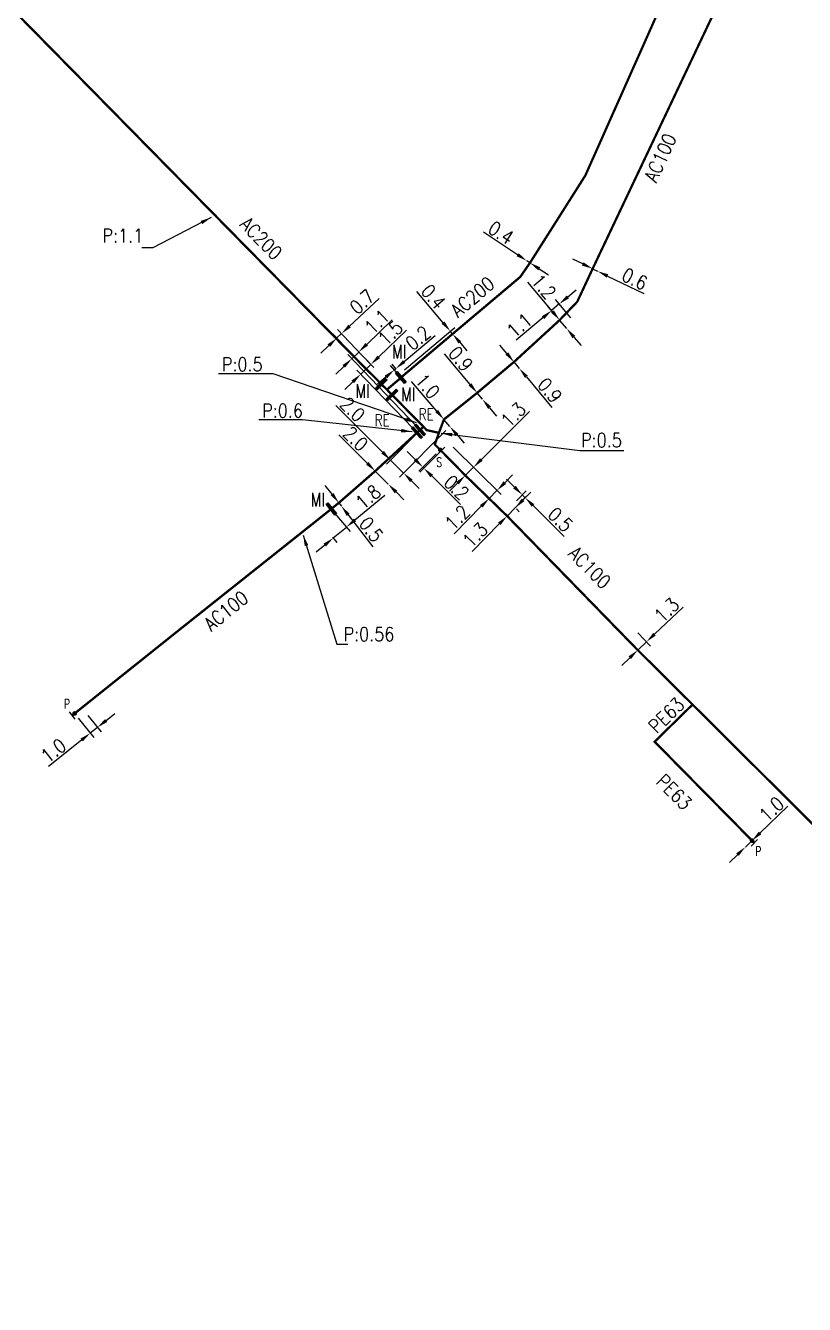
# Model space of a CAD drawing. Header units: millimetres. Extents: x 107999 to 109004, y 120010 to 121005.
# Drawn here: x 108574.5 to 108659, y 120252.6 to 120391.3 of the extents above; entities that cross this region are included whole.
import ezdxf
from ezdxf.enums import TextEntityAlignment as Align

# ---------------------------------------------------------------- set-up
doc = ezdxf.new("R2010")
doc.units = ezdxf.units.MM
doc.header["$PDMODE"] = 34
for name, pattern in [('L_25_AP', [2000, 1000, 1000]), ('L_25_FN', [2000, 1000, 1000]), ('L_25_PE', [2000, 1000, 1000])]:
    doc.linetypes.add(name, pattern=pattern)
doc.layers.get('0').update_dxf_attribs({"linetype": 'CONTINUOUS'})
doc.layers.get('Defpoints').update_dxf_attribs({"linetype": 'CONTINUOUS'})
for name, color, linetype in [('L_150', 1, 'CONTINUOUS'), ('L_300', 7, 'CONTINUOUS'), ('L_340', 7, 'CONTINUOUS')]:
    doc.layers.add(name, color=color, linetype=linetype)
doc.styles.add('G_ROMANS', font='ROMANS.SHX', dxfattribs={"width": 0.75})
doc.styles.get("Standard").update_dxf_attribs({"font": 'romans.shx', "width": 0.85})
doc.dimstyles.get("Standard").update_dxf_attribs({"dimtxt": 1.5, "dimasz": 1.2, "dimexe": 0.625, "dimexo": 0.625, "dimgap": 0.25, "dimtad": 1, "dimdec": 1, "dimzin": 0, "dimdsep": 46, "dimtxsty": 'Standard', "dimcen": -0.5, "dimadec": 0, "dimazin": 0, "dimtfac": 1, "dimtdec": 1, "dimtmove": 0, "dimatfit": 3, "dimfxl": 0, "dimtolj": 1, "dimtzin": 0, "dimarcsym": 0})

# ---------------------------------------------------------------- blocks, each defined once
blk = doc.blocks.new('L_340_07')
at = {"color": 0, "linetype": 'Continuous', "const_width": 0.25, "flags": 128}
blk.add_lwpolyline([(0, 0), (0.35, 0)], dxfattribs=at)
at = {"color": 0, "linetype": 'Continuous', "flags": 128}
blk.add_lwpolyline([(0.35, -0.5), (0.35, 0.5)], dxfattribs=at)
at = {"color": 0, "linetype": 'Continuous', "width": 0.75, "flags": 3}
for tag, p in [('DEF_LEG', (0.72, -3.47)), ('DEF_COUP', (0.72, -5.97)), ('DEF_TYPE', (0.72, -8.47))]:
    blk.add_attdef(tag, text='', height=1.2, dxfattribs=at).set_placement(p, align=Align.MIDDLE)
blk = doc.blocks.new('L_340_16')
at = {"linetype": 'Continuous'}
blk.add_hatch(color=0, dxfattribs=at).paths.add_polyline_path([(0.125, 0.75), (-0.125, 0.75), (-0.125, -0.75), (0.125, -0.75)])
at = {"color": 0, "linetype": 'Continuous'}
blk.add_lwpolyline([(-0.125, 0.75), (0.125, 0.75), (0.125, -0.75), (-0.125, -0.75)], close=True, dxfattribs=at)
at = {"color": 0, "linetype": 'Continuous', "width": 0.75}
for tag, height, flags, p in [('MI', 1.5, 8, (0, 3)), ('DEF_LEG', 1.2, 3, (0, -5)), ('DEF_COUP', 1.2, 3, (0, -7.5)), ('DEF_TYPE', 1.2, 3, (0, -10))]:
    blk.add_attdef(tag, text='', height=height, dxfattribs=dict(at, flags=flags)).set_placement(p, align=Align.MIDDLE)
blk = doc.blocks.new('L_340_20')
at = {"linetype": 'Continuous'}
blk.add_hatch(color=0, dxfattribs=at).paths.add_polyline_path([(0.125, 0.75), (-0.125, 0.75), (-0.125, -0.75), (0.125, -0.75)])
at = {"color": 0, "linetype": 'Continuous'}
blk.add_lwpolyline([(-0.125, 0.75), (0.125, 0.75), (0.125, -0.75), (-0.125, -0.75)], close=True, dxfattribs=at)
at = {"color": 0, "linetype": 'Continuous', "width": 0.75}
for tag, height, flags, p in [('RE', 1.5, 8, (0, 3)), ('DEF_LEG', 1.2, 3, (0, -5)), ('DEF_COUP', 1.2, 3, (0, -7.5)), ('DEF_TYPE', 1.2, 3, (0, -10))]:
    blk.add_attdef(tag, text='', height=height, dxfattribs=dict(at, flags=flags)).set_placement(p, align=Align.MIDDLE)
blk = doc.blocks.new('*D788')
at = {"layer": 'Defpoints', "color": 0, "linetype": 'Continuous', "transparency": 16777216}
for p in [(108628.88, 120365.77), (108628.88, 120365.77), (108629.22, 120365.55)]:
    blk.add_point(p, dxfattribs=at)
at = {"layer": 'L_150', "color": 0, "linetype": 'Continuous', "lineweight": -2, "transparency": 16777216}
for p, q in [((108627.88, 120366.43), (108624.17, 120368.86)), ((108629.22, 120365.55), (108628.88, 120365.77)), ((108630.22, 120364.9), (108631.22, 120364.24))]:
    blk.add_line(p, q, dxfattribs=at)
at = {"layer": 'L_150', "color": 0, "linetype": 'Continuous', "transparency": 16777216}
for points in [[(108627.99, 120366.6), (108627.77, 120366.26), (108628.88, 120365.77)], [(108630.33, 120365.07), (108630.11, 120364.73), (108629.22, 120365.55)]]:
    blk.add_solid(points, dxfattribs=at)
at = {"layer": 'L_150', "color": 0, "linetype": 'Continuous', "transparency": 16777216, "insert": (108626.07, 120368.81), "char_height": 1.5, "attachment_point": 5, "rotation": 326.7984}
blk.add_mtext('\\A1;0.4', dxfattribs=at)
blk = doc.blocks.new('*D789')
at = {"layer": 'Defpoints', "color": 0, "linetype": 'Continuous', "transparency": 16777216}
for p in [(108608.8, 120357.88), (108611.41, 120355.09), (108610.9, 120354.61)]:
    blk.add_point(p, dxfattribs=at)
at = {"layer": 'L_150', "color": 0, "linetype": 'Continuous', "lineweight": -2, "transparency": 16777216}
for p, q in [((108609.67, 120358.7), (108612.86, 120361.69)), ((108610.48, 120355.07), (108607.86, 120357.85)), ((108608.29, 120357.4), (108608.8, 120357.88)), ((108610.99, 120355.55), (108608.37, 120358.33)), ((108607.41, 120356.58), (108606.54, 120355.76))]:
    blk.add_line(p, q, dxfattribs=at)
at = {"layer": 'L_150', "color": 0, "linetype": 'Continuous', "transparency": 16777216}
for points in [[(108609.54, 120358.84), (108609.81, 120358.55), (108608.8, 120357.88)], [(108607.28, 120356.72), (108607.55, 120356.43), (108608.29, 120357.4)]]:
    blk.add_solid(points, dxfattribs=at)
at = {"layer": 'L_150', "color": 0, "linetype": 'Continuous', "transparency": 16777216, "insert": (108611.02, 120361.33), "char_height": 1.5, "attachment_point": 5, "rotation": 43.16}
blk.add_mtext('\\A1;0.7', dxfattribs=at)
blk = doc.blocks.new('*D790')
at = {"layer": 'Defpoints', "color": 0, "linetype": 'Continuous', "transparency": 16777216}
for p in [(108622.21, 120342.5), (108623.1, 120343.38), (108623.1, 120343.38)]:
    blk.add_point(p, dxfattribs=at)
at = {"layer": 'L_150', "color": 0, "linetype": 'Continuous', "lineweight": -2, "transparency": 16777216}
for p, q in [((108623.95, 120344.23), (108629.18, 120349.43)), ((108622.21, 120342.5), (108623.1, 120343.38)), ((108621.36, 120341.66), (108620.51, 120340.81))]:
    blk.add_line(p, q, dxfattribs=at)
at = {"layer": 'L_150', "color": 0, "linetype": 'Continuous', "transparency": 16777216}
for points in [[(108623.81, 120344.37), (108624.09, 120344.09), (108623.1, 120343.38)], [(108621.22, 120341.8), (108621.5, 120341.52), (108622.21, 120342.5)]]:
    blk.add_solid(points, dxfattribs=at)
at = {"layer": 'L_150', "color": 0, "linetype": 'Continuous', "transparency": 16777216, "insert": (108627.42, 120349.08), "char_height": 1.5, "attachment_point": 5, "rotation": 44.8057}
blk.add_mtext('\\A1;1.3', dxfattribs=at)
blk = doc.blocks.new('*D791')
at = {"layer": 'Defpoints', "color": 0, "linetype": 'Continuous', "transparency": 16777216}
for p in [(108619.89, 120348.57), (108620.53, 120347.81), (108620.53, 120347.81)]:
    blk.add_point(p, dxfattribs=at)
at = {"layer": 'L_150', "color": 0, "linetype": 'Continuous', "lineweight": -2, "transparency": 16777216}
for p, q in [((108619.11, 120349.48), (108616.39, 120352.67)), ((108620.53, 120347.81), (108619.89, 120348.57)), ((108621.31, 120346.89), (108622.09, 120345.98))]:
    blk.add_line(p, q, dxfattribs=at)
at = {"layer": 'L_150', "color": 0, "linetype": 'Continuous', "transparency": 16777216}
for points in [[(108619.26, 120349.61), (108618.96, 120349.35), (108619.89, 120348.57)], [(108621.46, 120347.02), (108621.16, 120346.76), (108620.53, 120347.81)]]:
    blk.add_solid(points, dxfattribs=at)
at = {"layer": 'L_150', "color": 0, "linetype": 'Continuous', "transparency": 16777216, "insert": (108618.13, 120352.18), "char_height": 1.5, "attachment_point": 5, "rotation": 310.3868}
blk.add_mtext('\\A1;1.0', dxfattribs=at)
blk = doc.blocks.new('*D792')
at = {"layer": 'Defpoints', "color": 0, "linetype": 'Continuous', "transparency": 16777216}
for p in [(108614.67, 120354.07), (108615.12, 120353.54), (108615.22, 120353.11)]:
    blk.add_point(p, dxfattribs=at)
at = {"layer": 'L_340', "color": 0, "linetype": 'Continuous', "lineweight": -2, "transparency": 16777216}
for p, q in [((108615.59, 120354.85), (108618.93, 120357.67)), ((108614.82, 120353.58), (108614.11, 120354.42)), ((108614.72, 120354.02), (108614.27, 120354.55)), ((108614.51, 120353.94), (108614.67, 120354.07)), ((108613.6, 120353.17), (108612.68, 120352.39))]:
    blk.add_line(p, q, dxfattribs=at)
at = {"layer": 'L_340', "color": 0, "linetype": 'Continuous', "transparency": 16777216}
for points in [[(108615.46, 120355), (108615.72, 120354.7), (108614.67, 120354.07)], [(108613.47, 120353.32), (108613.73, 120353.02), (108614.51, 120353.94)]]:
    blk.add_solid(points, dxfattribs=at)
at = {"layer": 'L_340', "color": 0, "linetype": 'Continuous', "transparency": 16777216, "insert": (108617.07, 120357.41), "char_height": 1.5, "attachment_point": 5, "rotation": 40.1648}
blk.add_mtext('\\A1;0.2', dxfattribs=at)
blk = doc.blocks.new('*D793')
at = {"layer": 'Defpoints', "color": 0, "linetype": 'Continuous', "transparency": 16777216}
for p in [(108632.4, 120361.09), (108632.43, 120359.34), (108634.05, 120359.12)]:
    blk.add_point(p, dxfattribs=at)
at = {"layer": 'L_150', "color": 0, "linetype": 'Continuous', "lineweight": -2, "transparency": 16777216}
for p, q in [((108633.32, 120361.86), (108634.24, 120362.63)), ((108632.03, 120359.82), (108631.16, 120360.86)), ((108632.4, 120361.09), (108631.56, 120360.38)), ((108633.65, 120359.6), (108632, 120361.56)), ((108630.64, 120359.61), (108627.71, 120357.15))]:
    blk.add_line(p, q, dxfattribs=at)
at = {"layer": 'L_150', "color": 0, "linetype": 'Continuous', "transparency": 16777216}
for points in [[(108633.19, 120362.01), (108633.45, 120361.7), (108632.4, 120361.09)], [(108630.51, 120359.76), (108630.77, 120359.45), (108631.56, 120360.38)]]:
    blk.add_solid(points, dxfattribs=at)
at = {"layer": 'L_150', "color": 0, "linetype": 'Continuous', "transparency": 16777216, "insert": (108628.07, 120358.76), "char_height": 1.5, "attachment_point": 5, "rotation": 39.9626}
blk.add_mtext('\\A1;1.1', dxfattribs=at)
blk = doc.blocks.new('*D794')
at = {"layer": 'Defpoints', "color": 0, "linetype": 'Continuous', "transparency": 16777216}
for p in [(108632.43, 120359.34), (108633.2, 120358.42), (108633.2, 120358.42)]:
    blk.add_point(p, dxfattribs=at)
at = {"layer": 'L_150', "color": 0, "linetype": 'Continuous', "lineweight": -2, "transparency": 16777216}
for p, q in [((108631.66, 120360.26), (108628.97, 120363.47)), ((108633.2, 120358.42), (108632.43, 120359.34)), ((108633.97, 120357.5), (108634.75, 120356.58))]:
    blk.add_line(p, q, dxfattribs=at)
at = {"layer": 'L_150', "color": 0, "linetype": 'Continuous', "transparency": 16777216}
for points in [[(108631.82, 120360.39), (108631.51, 120360.13), (108632.43, 120359.34)], [(108634.13, 120357.63), (108633.82, 120357.37), (108633.2, 120358.42)]]:
    blk.add_solid(points, dxfattribs=at)
at = {"layer": 'L_150', "color": 0, "linetype": 'Continuous', "transparency": 16777216, "insert": (108630.7, 120362.96), "char_height": 1.5, "attachment_point": 5, "rotation": 309.9626}
blk.add_mtext('\\A1;1.2', dxfattribs=at)
blk = doc.blocks.new('*D795')
at = {"layer": 'Defpoints', "color": 0, "linetype": 'Continuous', "transparency": 16777216}
for p in [(108636.01, 120364.91), (108636.55, 120364.64), (108636.55, 120364.64)]:
    blk.add_point(p, dxfattribs=at)
at = {"layer": 'L_150', "color": 0, "linetype": 'Continuous', "lineweight": -2, "transparency": 16777216}
for p, q in [((108634.93, 120365.43), (108633.85, 120365.96)), ((108636.01, 120364.91), (108636.55, 120364.64)), ((108637.63, 120364.12), (108641.56, 120362.21))]:
    blk.add_line(p, q, dxfattribs=at)
at = {"layer": 'L_150', "color": 0, "linetype": 'Continuous', "transparency": 16777216}
for points in [[(108635.02, 120365.61), (108634.84, 120365.25), (108636.01, 120364.91)], [(108637.71, 120364.3), (108637.54, 120363.94), (108636.55, 120364.64)]]:
    blk.add_solid(points, dxfattribs=at)
at = {"layer": 'L_150', "color": 0, "linetype": 'Continuous', "transparency": 16777216, "insert": (108640.57, 120363.8), "char_height": 1.5, "attachment_point": 5, "rotation": 334.0403}
blk.add_mtext('\\A1;0.6', dxfattribs=at)
blk = doc.blocks.new('*D822')
at = {"layer": 'Defpoints', "color": 0, "linetype": 'Continuous', "transparency": 16777216}
for p in [(108640.48, 120325.9), (108640.9, 120323.56), (108640.9, 120323.56)]:
    blk.add_point(p, dxfattribs=at)
at = {"layer": 'L_150', "color": 0, "linetype": 'Continuous', "lineweight": -2, "transparency": 16777216}
for p, q in [((108642.72, 120325.28), (108645.82, 120328.22)), ((108640.9, 120323.56), (108641.85, 120324.46)), ((108640.91, 120325.44), (108642.28, 120324)), ((108640.03, 120322.74), (108639.16, 120321.91))]:
    blk.add_line(p, q, dxfattribs=at)
at = {"layer": 'L_150', "color": 0, "linetype": 'Continuous', "transparency": 16777216}
for points in [[(108642.58, 120325.43), (108642.86, 120325.14), (108641.85, 120324.46)], [(108639.89, 120322.88), (108640.17, 120322.59), (108640.9, 120323.56)]]:
    blk.add_solid(points, dxfattribs=at)
at = {"layer": 'L_150', "color": 0, "linetype": 'Continuous', "transparency": 16777216, "insert": (108644.04, 120327.91), "char_height": 1.5, "attachment_point": 5, "rotation": 43.4353}
blk.add_mtext('\\A1;1.3', dxfattribs=at)
blk = doc.blocks.new('*D824')
at = {"layer": 'Defpoints', "color": 0, "linetype": 'Continuous', "transparency": 16777216}
for p in [(108579.86, 120316.69), (108580.92, 120316.96), (108581.56, 120314.56)]:
    blk.add_point(p, dxfattribs=at)
at = {"layer": 'L_300', "color": 0, "linetype": 'Continuous', "lineweight": -2, "transparency": 16777216}
for p, q in [((108580.25, 120316.2), (108581.94, 120314.07)), ((108581.31, 120316.48), (108582.73, 120314.69)), ((108583.28, 120315.93), (108584.21, 120316.68)), ((108582.34, 120315.18), (108581.56, 120314.56)), ((108580.62, 120313.81), (108577.02, 120310.95))]:
    blk.add_line(p, q, dxfattribs=at)
at = {"layer": 'L_300', "color": 0, "linetype": 'Continuous', "transparency": 16777216}
for points in [[(108583.15, 120316.09), (108583.4, 120315.77), (108582.34, 120315.18)], [(108580.49, 120313.97), (108580.74, 120313.66), (108581.56, 120314.56)]]:
    blk.add_solid(points, dxfattribs=at)
at = {"layer": 'L_300', "color": 0, "linetype": 'Continuous', "transparency": 16777216, "insert": (108577.57, 120312.66), "char_height": 1.5, "attachment_point": 5, "rotation": 38.549}
blk.add_mtext('\\A1;1.0', dxfattribs=at)
blk = doc.blocks.new('*D825')
at = {"layer": 'Defpoints', "color": 0, "linetype": 'Continuous', "transparency": 16777216}
for p in [(108607.68, 120338.87), (108607.43, 120336.29), (108607.9, 120335.72)]:
    blk.add_point(p, dxfattribs=at)
at = {"layer": 'L_340', "color": 0, "linetype": 'Continuous', "lineweight": -2, "transparency": 16777216}
for p, q in [((108610.24, 120337.67), (108613.47, 120340.35)), ((108608.08, 120338.39), (108609.72, 120336.42)), ((108607.9, 120335.72), (108609.32, 120336.9)), ((108607.83, 120335.81), (108608.3, 120335.24)), ((108606.98, 120334.95), (108606.05, 120334.18))]:
    blk.add_line(p, q, dxfattribs=at)
at = {"layer": 'L_340', "color": 0, "linetype": 'Continuous', "transparency": 16777216}
for points in [[(108610.12, 120337.82), (108610.37, 120337.51), (108609.32, 120336.9)], [(108606.85, 120335.11), (108607.11, 120334.8), (108607.9, 120335.72)]]:
    blk.add_solid(points, dxfattribs=at)
at = {"layer": 'L_340', "color": 0, "linetype": 'Continuous', "transparency": 16777216, "insert": (108611.68, 120340.16), "char_height": 1.5, "attachment_point": 5, "rotation": 39.7377}
blk.add_mtext('\\A1;1.8', dxfattribs=at)
blk = doc.blocks.new('*D826')
at = {"layer": 'Defpoints', "color": 0, "linetype": 'Continuous', "transparency": 16777216}
for p in [(108612.44, 120342.97), (108612.44, 120342.97), (108613.85, 120341.55)]:
    blk.add_point(p, dxfattribs=at)
at = {"layer": 'L_150', "color": 0, "linetype": 'Continuous', "lineweight": -2, "transparency": 16777216}
for p, q in [((108611.59, 120343.81), (108608.5, 120346.9)), ((108613.85, 120341.55), (108612.44, 120342.97)), ((108614.7, 120340.71), (108615.55, 120339.86))]:
    blk.add_line(p, q, dxfattribs=at)
at = {"layer": 'L_150', "color": 0, "linetype": 'Continuous', "transparency": 16777216}
for points in [[(108611.73, 120343.96), (108611.45, 120343.67), (108612.44, 120342.97)], [(108614.84, 120340.85), (108614.56, 120340.56), (108613.85, 120341.55)]]:
    blk.add_solid(points, dxfattribs=at)
at = {"layer": 'L_150', "color": 0, "linetype": 'Continuous', "transparency": 16777216, "insert": (108610.33, 120346.49), "char_height": 1.5, "attachment_point": 5, "rotation": 315.0225}
blk.add_mtext('\\A1;2.0', dxfattribs=at)
blk = doc.blocks.new('*D827')
at = {"layer": 'Defpoints', "color": 0, "linetype": 'Continuous', "transparency": 16777216}
for p in [(108619.49, 120345.27), (108620.44, 120346.02), (108617.72, 120343.28)]:
    blk.add_point(p, dxfattribs=at)
at = {"layer": 'L_300', "color": 0, "linetype": 'Continuous', "lineweight": -2, "transparency": 16777216}
for p, q in [((108616.76, 120344.23), (108615.91, 120345.08)), ((108620, 120345.58), (108617.28, 120342.84)), ((108619.05, 120344.83), (108617.17, 120342.95)), ((108617.61, 120343.39), (108617.72, 120343.28)), ((108618.57, 120342.44), (108621.67, 120339.36))]:
    blk.add_line(p, q, dxfattribs=at)
at = {"layer": 'L_300', "color": 0, "linetype": 'Continuous', "transparency": 16777216}
for points in [[(108616.9, 120344.38), (108616.62, 120344.09), (108617.61, 120343.39)], [(108618.71, 120342.58), (108618.43, 120342.29), (108617.72, 120343.28)]]:
    blk.add_solid(points, dxfattribs=at)
at = {"layer": 'L_300', "color": 0, "linetype": 'Continuous', "transparency": 16777216, "insert": (108621.25, 120341.18), "char_height": 1.5, "attachment_point": 5, "rotation": 315.1818}
blk.add_mtext('\\A1;0.2', dxfattribs=at)
blk = doc.blocks.new('*D828')
at = {"layer": 'Defpoints', "color": 0, "linetype": 'Continuous', "transparency": 16777216}
for p in [(108619.49, 120345.27), (108620.44, 120346.02), (108625.64, 120340.86)]:
    blk.add_point(p, dxfattribs=at)
at = {"layer": 'L_300', "color": 0, "linetype": 'Continuous', "lineweight": -2, "transparency": 16777216}
for p, q in [((108620.89, 120345.58), (108626.08, 120340.42)), ((108619.93, 120344.83), (108625.23, 120339.56)), ((108626.49, 120341.71), (108627.33, 120342.56)), ((108625.64, 120340.86), (108624.79, 120340)), ((108623.94, 120339.15), (108620.99, 120336.18))]:
    blk.add_line(p, q, dxfattribs=at)
at = {"layer": 'L_300', "color": 0, "linetype": 'Continuous', "transparency": 16777216}
for points in [[(108626.34, 120341.85), (108626.63, 120341.57), (108625.64, 120340.86)], [(108623.8, 120339.29), (108624.09, 120339.01), (108624.79, 120340)]]:
    blk.add_solid(points, dxfattribs=at)
at = {"layer": 'L_300', "color": 0, "linetype": 'Continuous', "transparency": 16777216, "insert": (108621.34, 120337.94), "char_height": 1.5, "attachment_point": 5, "rotation": 45.1818}
blk.add_mtext('\\A1;1.2', dxfattribs=at)
blk = doc.blocks.new('*D829')
at = {"layer": 'Defpoints', "color": 0, "linetype": 'Continuous', "transparency": 16777216}
for p in [(108627.3, 120339.31), (108626.74, 120338.1), (108626.74, 120338.1)]:
    blk.add_point(p, dxfattribs=at)
at = {"layer": 'L_150', "color": 0, "linetype": 'Continuous', "lineweight": -2, "transparency": 16777216}
for p, q in [((108628.46, 120339.84), (108629.31, 120340.69)), ((108627.62, 120338.99), (108626.74, 120338.1)), ((108627.74, 120338.87), (108628.06, 120338.55)), ((108625.89, 120337.25), (108622.94, 120334.27))]:
    blk.add_line(p, q, dxfattribs=at)
at = {"layer": 'L_150', "color": 0, "linetype": 'Continuous', "transparency": 16777216}
for points in [[(108628.32, 120339.98), (108628.61, 120339.7), (108627.62, 120338.99)], [(108625.75, 120337.39), (108626.03, 120337.11), (108626.74, 120338.1)]]:
    blk.add_solid(points, dxfattribs=at)
at = {"layer": 'L_150', "color": 0, "linetype": 'Continuous', "transparency": 16777216, "insert": (108623.28, 120336.04), "char_height": 1.5, "attachment_point": 5, "rotation": 45.2248}
blk.add_mtext('\\A1;1.3', dxfattribs=at)
blk = doc.blocks.new('*D830')
at = {"layer": 'Defpoints', "color": 0, "linetype": 'Continuous', "transparency": 16777216}
for p in [(108628.7, 120340.08), (108627.3, 120339.31), (108626.74, 120338.1)]:
    blk.add_point(p, dxfattribs=at)
at = {"layer": 'L_150', "color": 0, "linetype": 'Continuous', "lineweight": -2, "transparency": 16777216}
for p, q in [((108627.53, 120341.24), (108626.67, 120342.09)), ((108627.18, 120338.54), (108629.14, 120340.52)), ((108627.74, 120339.75), (108628.82, 120340.84)), ((108628.38, 120340.4), (108628.7, 120340.08)), ((108629.55, 120339.23), (108632.93, 120335.89))]:
    blk.add_line(p, q, dxfattribs=at)
at = {"layer": 'L_150', "color": 0, "linetype": 'Continuous', "transparency": 16777216}
for points in [[(108627.67, 120341.39), (108627.39, 120341.1), (108628.38, 120340.4)], [(108629.69, 120339.38), (108629.41, 120339.09), (108628.7, 120340.08)]]:
    blk.add_solid(points, dxfattribs=at)
at = {"layer": 'L_150', "color": 0, "linetype": 'Continuous', "transparency": 16777216, "insert": (108632.51, 120337.71), "char_height": 1.5, "attachment_point": 5, "rotation": 315.2269}
blk.add_mtext('\\A1;0.5', dxfattribs=at)
blk = doc.blocks.new('*D831')
at = {"layer": 'Defpoints', "color": 0, "linetype": 'Continuous', "transparency": 16777216}
for p in [(108652.57, 120302.21), (108653.29, 120302.91), (108653.29, 120302.91)]:
    blk.add_point(p, dxfattribs=at)
at = {"layer": 'L_300', "color": 0, "linetype": 'Continuous', "lineweight": -2, "transparency": 16777216}
for p, q in [((108654.16, 120303.74), (108657.18, 120306.64)), ((108652.57, 120302.21), (108653.29, 120302.91)), ((108651.71, 120301.38), (108650.84, 120300.55))]:
    blk.add_line(p, q, dxfattribs=at)
at = {"layer": 'L_300', "color": 0, "linetype": 'Continuous', "transparency": 16777216}
for points in [[(108654.02, 120303.88), (108654.3, 120303.59), (108653.29, 120302.91)], [(108651.57, 120301.53), (108651.84, 120301.24), (108652.57, 120302.21)]]:
    blk.add_solid(points, dxfattribs=at)
at = {"layer": 'L_300', "color": 0, "linetype": 'Continuous', "transparency": 16777216, "insert": (108655.41, 120306.32), "char_height": 1.5, "attachment_point": 5, "rotation": 43.8322}
blk.add_mtext('\\A1;1.0', dxfattribs=at)
blk = doc.blocks.new('*D832')
at = {"layer": 'Defpoints', "color": 0, "linetype": 'Continuous', "transparency": 16777216}
for p in [(108623.49, 120351.45), (108624.06, 120350.76), (108624.06, 120350.76)]:
    blk.add_point(p, dxfattribs=at)
at = {"layer": 'L_150', "color": 0, "linetype": 'Continuous', "lineweight": -2, "transparency": 16777216}
for p, q in [((108622.72, 120352.37), (108619.95, 120355.68)), ((108624.06, 120350.76), (108623.49, 120351.45)), ((108624.83, 120349.84), (108625.6, 120348.92))]:
    blk.add_line(p, q, dxfattribs=at)
at = {"layer": 'L_150', "color": 0, "linetype": 'Continuous', "transparency": 16777216}
for points in [[(108622.87, 120352.5), (108622.56, 120352.24), (108623.49, 120351.45)], [(108624.99, 120349.97), (108624.68, 120349.71), (108624.06, 120350.76)]]:
    blk.add_solid(points, dxfattribs=at)
at = {"layer": 'L_150', "color": 0, "linetype": 'Continuous', "transparency": 16777216, "insert": (108621.71, 120355.13), "char_height": 1.5, "attachment_point": 5, "rotation": 309.9319}
blk.add_mtext('\\A1;0.9', dxfattribs=at)
blk = doc.blocks.new('*D833')
at = {"layer": 'Defpoints', "color": 0, "linetype": 'Continuous', "transparency": 16777216}
for p in [(108620.83, 120357.84), (108615.12, 120353.54), (108615.22, 120353.11)]:
    blk.add_point(p, dxfattribs=at)
at = {"layer": 'L_340', "color": 0, "linetype": 'Continuous', "lineweight": -2, "transparency": 16777216}
for p, q in [((108619.81, 120359.06), (108616.95, 120362.45)), ((108615.6, 120353.94), (108621.06, 120358.55)), ((108615.7, 120353.51), (108621.31, 120358.25)), ((108620.83, 120357.84), (108620.58, 120358.14)), ((108621.61, 120356.93), (108622.38, 120356.01))]:
    blk.add_line(p, q, dxfattribs=at)
at = {"layer": 'L_340', "color": 0, "linetype": 'Continuous', "transparency": 16777216}
for points in [[(108619.96, 120359.19), (108619.65, 120358.93), (108620.58, 120358.14)], [(108621.76, 120357.05), (108621.46, 120356.8), (108620.83, 120357.84)]]:
    blk.add_solid(points, dxfattribs=at)
at = {"layer": 'L_340', "color": 0, "linetype": 'Continuous', "transparency": 16777216, "insert": (108618.75, 120361.86), "char_height": 1.5, "attachment_point": 5, "rotation": 310.1648}
blk.add_mtext('\\A1;0.4', dxfattribs=at)
blk = doc.blocks.new('*D834')
at = {"layer": 'Defpoints', "color": 0, "linetype": 'Continuous', "transparency": 16777216}
for p in [(108617.68, 120347.77), (108620.53, 120347.81), (108615.52, 120342.76)]:
    blk.add_point(p, dxfattribs=at)
at = {"layer": 'L_150', "color": 0, "linetype": 'Continuous', "lineweight": -2, "transparency": 16777216}
for p, q in [((108613.25, 120345.01), (108608.16, 120350.07)), ((108617.24, 120347.32), (108613.66, 120343.72)), ((108620.09, 120347.36), (108615.08, 120342.32)), ((108615.52, 120342.76), (108614.1, 120344.17)), ((108616.37, 120341.91), (108617.22, 120341.07))]:
    blk.add_line(p, q, dxfattribs=at)
at = {"layer": 'L_150', "color": 0, "linetype": 'Continuous', "transparency": 16777216}
for points in [[(108613.39, 120345.15), (108613.11, 120344.87), (108614.1, 120344.17)], [(108616.51, 120342.05), (108616.23, 120341.77), (108615.52, 120342.76)]]:
    blk.add_solid(points, dxfattribs=at)
at = {"layer": 'L_150', "color": 0, "linetype": 'Continuous', "transparency": 16777216, "insert": (108609.99, 120349.67), "char_height": 1.5, "attachment_point": 5, "rotation": 315.1818}
blk.add_mtext('\\A1;2.0', dxfattribs=at)
blk = doc.blocks.new('*D835')
at = {"layer": 'Defpoints', "color": 0, "linetype": 'Continuous', "transparency": 16777216}
for p in [(108610.88, 120353.48), (108612.71, 120353.74), (108616.98, 120347.13)]:
    blk.add_point(p, dxfattribs=at)
at = {"layer": 'L_340', "color": 0, "linetype": 'Continuous', "lineweight": -2, "transparency": 16777216}
for p, q in [((108612.83, 120355.35), (108615.85, 120358.25)), ((108612.28, 120354.19), (108611.53, 120354.97)), ((108616.54, 120347.58), (108610.45, 120353.93)), ((108610.88, 120353.48), (108611.96, 120354.52)), ((108610.01, 120352.65), (108609.15, 120351.82))]:
    blk.add_line(p, q, dxfattribs=at)
at = {"layer": 'L_340', "color": 0, "linetype": 'Continuous', "transparency": 16777216}
for points in [[(108612.69, 120355.49), (108612.96, 120355.21), (108611.96, 120354.52)], [(108609.87, 120352.79), (108610.15, 120352.51), (108610.88, 120353.48)]]:
    blk.add_solid(points, dxfattribs=at)
at = {"layer": 'L_340', "color": 0, "linetype": 'Continuous', "transparency": 16777216, "insert": (108614.08, 120357.94), "char_height": 1.5, "attachment_point": 5, "rotation": 43.8201}
blk.add_mtext('\\A1;1.5', dxfattribs=at)
blk = doc.blocks.new('*D836')
at = {"layer": 'Defpoints', "color": 0, "linetype": 'Continuous', "transparency": 16777216}
for p in [(108608.5, 120339.53), (108608.78, 120339.17), (108608.78, 120339.17)]:
    blk.add_point(p, dxfattribs=at)
at = {"layer": 'L_150', "color": 0, "linetype": 'Continuous', "lineweight": -2, "transparency": 16777216}
for p, q in [((108607.77, 120340.48), (108607.03, 120341.42)), ((108608.5, 120339.53), (108608.78, 120339.17)), ((108609.51, 120338.22), (108612.19, 120334.77))]:
    blk.add_line(p, q, dxfattribs=at)
at = {"layer": 'L_150', "color": 0, "linetype": 'Continuous', "transparency": 16777216}
for points in [[(108607.92, 120340.6), (108607.61, 120340.35), (108608.5, 120339.53)], [(108609.67, 120338.35), (108609.35, 120338.1), (108608.78, 120339.17)]]:
    blk.add_solid(points, dxfattribs=at)
at = {"layer": 'L_150', "color": 0, "linetype": 'Continuous', "transparency": 16777216, "insert": (108612.01, 120336.64), "char_height": 1.5, "attachment_point": 5, "rotation": 307.8044}
blk.add_mtext('\\A1;0.5', dxfattribs=at)
blk = doc.blocks.new('*D837')
at = {"layer": 'Defpoints', "color": 0, "linetype": 'Continuous', "transparency": 16777216}
for p in [(108610.65, 120355.88), (108612.71, 120353.74), (108617.31, 120347.43)]:
    blk.add_point(p, dxfattribs=at)
at = {"layer": 'L_340', "color": 0, "linetype": 'Continuous', "lineweight": -2, "transparency": 16777216}
for p, q in [((108611.52, 120356.71), (108614.28, 120359.36)), ((108612.28, 120354.19), (108610.22, 120356.33)), ((108616.88, 120347.88), (108609.46, 120355.61)), ((108609.9, 120355.15), (108610.65, 120355.88)), ((108609.03, 120354.32), (108608.16, 120353.49))]:
    blk.add_line(p, q, dxfattribs=at)
at = {"layer": 'L_340', "color": 0, "linetype": 'Continuous', "transparency": 16777216}
for points in [[(108611.38, 120356.86), (108611.66, 120356.57), (108610.65, 120355.88)], [(108608.89, 120354.47), (108609.17, 120354.18), (108609.9, 120355.15)]]:
    blk.add_solid(points, dxfattribs=at)
at = {"layer": 'L_340', "color": 0, "linetype": 'Continuous', "transparency": 16777216, "insert": (108612.64, 120359.17), "char_height": 1.5, "attachment_point": 5, "rotation": 43.8201}
blk.add_mtext('\\A1;1.1', dxfattribs=at)
blk = doc.blocks.new('*D838')
at = {"layer": 'Defpoints', "color": 0, "linetype": 'Continuous', "transparency": 16777216}
for p in [(108627.48, 120354.8), (108628.06, 120354.11), (108628.06, 120354.11)]:
    blk.add_point(p, dxfattribs=at)
at = {"layer": 'L_150', "color": 0, "linetype": 'Continuous', "lineweight": -2, "transparency": 16777216}
for p, q in [((108626.71, 120355.72), (108625.94, 120356.64)), ((108627.48, 120354.8), (108628.06, 120354.11)), ((108628.83, 120353.19), (108631.6, 120349.88))]:
    blk.add_line(p, q, dxfattribs=at)
at = {"layer": 'L_150', "color": 0, "linetype": 'Continuous', "transparency": 16777216}
for points in [[(108626.87, 120355.85), (108626.56, 120355.59), (108627.48, 120354.8)], [(108628.98, 120353.32), (108628.68, 120353.06), (108628.06, 120354.11)]]:
    blk.add_solid(points, dxfattribs=at)
at = {"layer": 'L_150', "color": 0, "linetype": 'Continuous', "transparency": 16777216, "insert": (108631.37, 120351.72), "char_height": 1.5, "attachment_point": 5, "rotation": 309.9319}
blk.add_mtext('\\A1;0.9', dxfattribs=at)
blk = doc.blocks.new('L_300_11')
at = {"color": 0, "linetype": 'Continuous', "const_width": 0.248, "flags": 128}
blk.add_lwpolyline([(-0.13, 0, 1), (0.13, 0, 1)], format="xyb", close=True, dxfattribs=at)
at = {"linetype": 'Continuous', "style": 'G_ROMANS', "width": 0.75}
blk.add_attdef('S', text='', height=1, dxfattribs=at).set_placement((0, 1.35), align=Align.MIDDLE_CENTER)
at = {"color": 0, "linetype": 'Continuous', "width": 0.75, "flags": 3}
for tag, p in [('DEF_LEG', (0, -5)), ('DEF_COUP', (0, -7.5)), ('DEF_TYPE', (0, -10))]:
    blk.add_attdef(tag, text='', height=1.2, dxfattribs=at).set_placement(p, align=Align.MIDDLE)
blk = doc.blocks.new('L_300_12')
at = {"color": 0, "linetype": 'Continuous', "const_width": 0.248, "flags": 128}
blk.add_lwpolyline([(-0.13, 0, 1), (0.13, 0, 1)], format="xyb", close=True, dxfattribs=at)
at = {"linetype": 'Continuous', "style": 'G_ROMANS', "width": 0.75}
blk.add_attdef('P', text='', height=1, dxfattribs=at).set_placement((0, 1.33), align=Align.MIDDLE_CENTER)
at = {"color": 0, "linetype": 'Continuous', "width": 0.75, "flags": 3}
for tag, p in [('DEF_LEG', (0, -5)), ('DEF_COUP', (0, -7.5)), ('DEF_TYPE', (0, -10))]:
    blk.add_attdef(tag, text='', height=1.2, dxfattribs=at).set_placement(p, align=Align.MIDDLE)

msp = doc.modelspace()

# ---------------------------------------------------------------- linework, layer by layer
at = {"layer": 'L_150', "linetype": 'L_25_AP', "const_width": 0.25, "flags": 128}
for points in [[(108333.38, 120637.45), (108340.38, 120630.55), (108350.7, 120620.01), (108367.54, 120602.82), (108438.5, 120530.45), (108445.42, 120523.41), (108474.96, 120493.15), (108488.11, 120479.69), (108516.47, 120450.64), (108524.19, 120442.8), (108548.12, 120418.47), (108610.9, 120354.61), (108610.9, 120354.61), (108613.02, 120352.5)], [(108615.32, 120353.19), (108620.06, 120357.19), (108624.19, 120360.67), (108628.16, 120364.02), (108629.22, 120365.55), (108635.22, 120375.02), (108644.22, 120395.24), (108653.15, 120415.56), (108662.2, 120424.65), (108663.68, 120425.96), (108670.33, 120431.64), (108670.93, 120432.15), (108671.3, 120431.74), (108672.39, 120432.67), (108687.58, 120445.53), (108692.39, 120450.74), (108694.29, 120453.85), (108697.61, 120462.42), (108705.11, 120481.29), (108705.68, 120482.65), (108705.97, 120483.33), (108705.77, 120483.4), (108705.2, 120483.63), (108705.3, 120483.9), (108706.82, 120487.95)], [(108614.18, 120351.32), (108613.7, 120351.82), (108613.19, 120352.32)], [(108613.79, 120351.87), (108615.14, 120353.01)], [(108619.35, 120347.12), (108619.35, 120347.12), (108618.03, 120347.41), (108617.68, 120347.77), (108614.36, 120351.14)], [(108617.68, 120347.77), (108617.4, 120347.51)], [(108616.88, 120347.04), (108612.44, 120342.97), (108608.5, 120339.53), (108607.78, 120338.95)], [(108617.22, 120347.35), (108617.07, 120347.21)], [(108607.59, 120338.79), (108591.76, 120326.2), (108579.86, 120316.69)]]:
    msp.add_lwpolyline(points, dxfattribs=at)
at = {"layer": 'L_150', "linetype": 'L_25_FN', "flags": 128}
msp.add_lwpolyline([(108712.76, 120488.31, 0.25, 0.25, 0), (108711.06, 120484.16, 0.25, 0.25, 0), (108708.62, 120478.12, 0.25, 0.25, 0), (108704.97, 120469, 0.25, 0.25, 0), (108700.76, 120458.14, 0.25, 0.25, 0), (108697.56, 120450.27, 0.25, 0.25, 0), (108696.85, 120449.46, 0.25, 0.25, 0), (108692.92, 120445.3, 0.25, 0.25, 0), (108689.82, 120442.39, 0.25, 0.25, 0), (108673.08, 120427.33, 0.25, 0.25, 0), (108664.52, 120419.1, 0.25, 0.25, 0), (108664.52, 120419.1, 0.25, 0.25, 0), (108655.8, 120406.43, 0.25, 0.25, 0), (108652.12, 120398.91, 0.25, 0.25, 0), (108636.01, 120364.91, 0.25, 0.25, 0), (108634.34, 120361.33, 0.25, 0.25, 0), (108632.43, 120359.34, 0.25, 0.25, 0), (108627.48, 120354.8, 0.25, 0.25, 0), (108623.49, 120351.45, 0.25, 0.25, 0), (108619.89, 120348.57, 0.25, 0.25, 0), (108619.35, 120347.12, 0.25, 0.25, 0), (108618.9, 120345.86, 0.25, 0.25, 0), (108619.7, 120345.06, 0.25, 0.25, 0), (108622.21, 120342.5, 0.25, 0.25, 0), (108626.74, 120338.1, 0.25, 0.25, 0), (108640.9, 120323.56, 0.25, 0.25, 0), (108646.84, 120317.66, 0.25, 0.25, 0), (108660.16, 120304.4, 0.25, 0.25, 0), (108662.43, 120302.14, 0.25, 0.25, 0), (108668.19, 120296.16, 0.25, 0.25, 0), (108676.98, 120287.26, 0.25, 0.25, 0), (108683.13, 120281.1, 0.25, 0.25, 0), (108689.43, 120274.64, 0.25, 0.25, 0), (108695.81, 120268, 0.25, 0.25, 0), (108702.18, 120261.48, 0.25, 0.25, 0), (108710.73, 120252.75, 0, 0, 0)], format="xyseb", dxfattribs=at)
at = {"layer": 'L_150', "linetype": 'L_25_PE', "const_width": 0.25, "flags": 128}
msp.add_lwpolyline([(108646.84, 120317.66), (108642.73, 120313.63), (108653.29, 120302.91)], dxfattribs=at)

# ---------------------------------------------------------------- block references
at = {"layer": 'L_300'}
ref = msp.add_blockref('L_300_11', (108619.49, 120345.27), dxfattribs=dict(at, rotation=175.5638468231528))
ref.add_attrib('S', 'S', dxfattribs={"layer": '0', "linetype": 'Continuous', "height": 1, "style": 'G_ROMANS', "width": 0.75}).set_placement((108619.38, 120343.93), align=Align.MIDDLE_CENTER)
ref = msp.add_blockref('L_300_12', (108579.86, 120316.69), dxfattribs=dict(at, rotation=38.62277778443328))
ref.add_attrib('P', 'P', dxfattribs={"layer": '0', "linetype": 'Continuous', "height": 1, "style": 'G_ROMANS', "width": 0.75}).set_placement((108579.03, 120317.73), align=Align.MIDDLE_CENTER)
ref = msp.add_blockref('L_300_12', (108653.29, 120302.91), dxfattribs=dict(at, rotation=210.4399933532221))
ref.add_attrib('P', 'P', dxfattribs={"layer": '0', "linetype": 'Continuous', "height": 1, "style": 'G_ROMANS', "width": 0.75}).set_placement((108653.97, 120301.76), align=Align.MIDDLE_CENTER)
at = {"layer": 'L_340'}
ref = msp.add_blockref('L_340_16', (108615.22, 120353.11), dxfattribs=dict(at, rotation=40.31430166117897))
ref.add_attrib('MI', 'MI', dxfattribs={"layer": '0', "color": 0, "linetype": 'Continuous', "height": 1.5, "width": 0.75, "flags": 8}).set_placement((108615.03, 120355.91), align=Align.MIDDLE)
ref = msp.add_blockref('L_340_16', (108613.11, 120352.41), dxfattribs=dict(at, rotation=314.7282594441201))
ref.add_attrib('MI', 'MI', dxfattribs={"layer": '0', "color": 0, "linetype": 'Continuous', "height": 1.5, "width": 0.75, "flags": 8}).set_placement((108611.07, 120351.65), align=Align.MIDDLE)
ref = msp.add_blockref('L_340_16', (108614.27, 120351.23), dxfattribs=dict(at, rotation=314.5335664195725))
ref.add_attrib('MI', 'MI', dxfattribs={"layer": '0', "color": 0, "linetype": 'Continuous', "height": 1.5, "width": 0.75, "flags": 8}).set_placement((108616.02, 120351.29), align=Align.MIDDLE)
ref = msp.add_blockref('L_340_20', (108617.31, 120347.43), dxfattribs=dict(at, rotation=42.25544042088708))
ref.add_attrib('RE', 'RE', dxfattribs={"layer": '0', "color": 0, "linetype": 'Continuous', "height": 1.25, "width": 0.75, "flags": 8}).set_placement((108617.97, 120349.13), align=Align.MIDDLE)
ref = msp.add_blockref('L_340_20', (108616.98, 120347.13), dxfattribs=dict(at, rotation=42.25544042088708))
ref.add_attrib('RE', 'RE', dxfattribs={"layer": '0', "color": 0, "linetype": 'Continuous', "height": 1.25, "width": 0.75, "flags": 8}).set_placement((108613.2, 120348.48), align=Align.MIDDLE)
ref = msp.add_blockref('L_340_16', (108607.68, 120338.87), dxfattribs=dict(at, rotation=38.50809355916606))
ref.add_attrib('MI', 'MI', dxfattribs={"layer": '0', "color": 0, "linetype": 'Continuous', "height": 1.5, "width": 0.75, "flags": 8}).set_placement((108606.21, 120339.87), align=Align.MIDDLE)
for p, rotation in [((108579.86, 120316.69), 218.6227777834796), ((108653.29, 120302.91), 314.5709242167593)]:
    msp.add_blockref('L_340_07', p, dxfattribs=dict(at, rotation=rotation))

# ---------------------------------------------------------------- texts
at = {"layer": 'L_150', "linetype": 'Continuous', "width": 0.85}
for s, rotation, p in [('AC100', 65.3317, (108643.35, 120376.95)), ('AC200', 40.1648, (108622.99, 120361.86)), ('AC100', 315.1159, (108635.69, 120332.52))]:
    msp.add_text(s, height=1.5, rotation=rotation, dxfattribs=at).set_placement(p, align=Align.MIDDLE)
at = {"layer": 'L_150', "linetype": 'Continuous', "char_height": 1.5}
for s, insert, attachment_point, rotation in [('AC200', (108597.65, 120369.61), 7, 314.3829), ('AC100', (108598.85, 120328.94), 9, 38.878), ('PE63', (108646.09, 120317.49), 9, 44.4489), ('PE63', (108645.84, 120306.09), 9, 314.7109)]:
    msp.add_mtext(s, dxfattribs=dict(at, insert=insert, attachment_point=attachment_point, rotation=rotation))
for s, insert, attachment_point in [('\\A1;P:1.1', (108587.3, 120367.75), 9), ('\\A1;P:0.5', (108600.24, 120353.79), 9), ('\\A1;P:0.6', (108604.61, 120348.77), 9), ('P:0.5', (108634.75, 120345.57), 7), ('\\A1;P:0.56', (108609, 120324.53), 7)]:
    msp.add_mtext(s, dxfattribs=dict(at, insert=insert, attachment_point=attachment_point))

# ---------------------------------------------------------------- dimensions: what is measured, and where the dimension line sits
at = {"layer": 'L_150', "linetype": 'Continuous'}
for base, p1, p2, angle, picture, middle in [((108628.88, 120365.77), (108629.22, 120365.55), (108628.88, 120365.77), 326.7984, '*D788', (108625.52, 120367.97)), ((108636.55, 120364.64), (108636.01, 120364.91), (108636.55, 120364.64), 154.0403, '*D795', (108640.13, 120362.9)), ((108633.2, 120358.42), (108632.43, 120359.34), (108633.2, 120358.42), 129.9626, '*D794', (108629.93, 120362.32)), ((108608.8, 120357.88), (108610.9, 120354.61), (108611.41, 120355.09), 223.16, '*D789', (108611.71, 120360.6)), ((108632.4, 120361.09), (108632.43, 120359.34), (108634.05, 120359.12), 219.9626, '*D793', (108628.71, 120357.99)), ((108624.06, 120350.76), (108623.49, 120351.45), (108624.06, 120350.76), 309.9319, '*D832', (108620.95, 120354.48)), ((108628.06, 120354.11), (108627.48, 120354.8), (108628.06, 120354.11), 129.9319, '*D838', (108630.6, 120351.08)), ((108620.53, 120347.81), (108619.89, 120348.57), (108620.53, 120347.81), 130.3868, '*D791', (108617.36, 120351.54)), ((108615.52, 120342.76), (108617.68, 120347.77), (108620.53, 120347.81), 315.1818, '*D834', (108609.28, 120348.96)), ((108623.1, 120343.38), (108622.21, 120342.5), (108623.1, 120343.38), 224.8057, '*D790', (108628.12, 120348.37)), ((108612.44, 120342.97), (108613.85, 120341.55), (108612.44, 120342.97), 135.0225, '*D826', (108609.62, 120345.78)), ((108608.78, 120339.17), (108608.5, 120339.53), (108608.78, 120339.17), 127.8044, '*D836', (108611.22, 120336.02)), ((108628.7, 120340.08), (108627.3, 120339.31), (108626.74, 120338.1), 315.2269, '*D830', (108631.8, 120337)), ((108626.74, 120338.1), (108627.3, 120339.31), (108626.74, 120338.1), 225.2248, '*D829', (108623.99, 120335.33)), ((108640.9, 120323.56), (108640.48, 120325.9), (108640.9, 120323.56), 223.4353, '*D822', (108644.73, 120327.19))]:
    dim = msp.add_linear_dim(base=base, p1=p1, p2=p2, angle=angle, dimstyle='Standard', dxfattribs=at)
    dim.commit()
    dim.dimension.update_dxf_attribs({"geometry": picture, "text_midpoint": middle, "dimtype": 160})
at = {"layer": 'L_300', "linetype": 'Continuous'}
for base, p1, p2, angle, picture, middle in [((108617.720396, 120343.282679), (108619.486586, 120345.272919), (108620.442212, 120346.021819), 315.181757, '*D827', (108620.547648, 120340.473308)), ((108625.64, 120340.86), (108619.49, 120345.27), (108620.44, 120346.02), 45.1818, '*D828', (108622.05, 120337.24)), ((108581.56, 120314.56), (108580.92, 120316.96), (108579.86, 120316.69), 218.549, '*D824', (108578.19, 120311.88)), ((108653.29, 120302.91), (108652.57, 120302.21), (108653.29, 120302.91), 43.8322, '*D831', (108656.1, 120305.6))]:
    dim = msp.add_linear_dim(base=base, p1=p1, p2=p2, angle=angle, dimstyle='Standard', dxfattribs=at)
    dim.commit()
    dim.dimension.update_dxf_attribs({"geometry": picture, "text_midpoint": middle, "dimtype": 160})
at = {"layer": 'L_340', "linetype": 'Continuous'}
for base, p1, p2, angle, picture, middle in [((108620.83, 120357.84), (108615.12, 120353.54), (108615.22, 120353.11), 310.1648, '*D833', (108617.99, 120361.21)), ((108610.6532, 120355.8818), (108617.3091, 120347.4296), (108612.7079, 120353.7407), 223.8201, '*D837', (108613.3318, 120358.4523)), ((108610.88, 120353.48), (108612.71, 120353.74), (108616.98, 120347.13), 223.8201, '*D835', (108614.77, 120357.22)), ((108614.67, 120354.07), (108615.22, 120353.11), (108615.12, 120353.54), 220.1648, '*D792', (108617.72, 120356.64)), ((108607.9, 120335.72), (108607.68, 120338.87), (108607.43, 120336.29), 219.7377, '*D825', (108612.32, 120339.39))]:
    dim = msp.add_linear_dim(base=base, p1=p1, p2=p2, angle=angle, dimstyle='Standard', dxfattribs=at)
    dim.commit()
    dim.dimension.update_dxf_attribs({"geometry": picture, "text_midpoint": middle, "dimtype": 160})

# ---------------------------------------------------------------- leaders
at = {"layer": 'L_150', "linetype": 'Continuous'}
for points in [[(108594.67, 120370.47), (108588.34, 120367.19), (108587.14, 120367.19)], [(108604.64, 120336.04), (108608.28, 120324.19), (108609.48, 120324.19)]]:
    msp.add_leader(points, dimstyle='Standard', dxfattribs=at)
at = {"layer": 'L_150', "linetype": 'Continuous', "annotation_type": 0, "has_hookline": 1, "text_width": 4.49}
for points, hookline_direction in [([(108616.91, 120348.21), (108601.39, 120353.53), (108600.19, 120353.53)], 1), ([(108616.45, 120347.23), (108604.57, 120348.51)], 1), ([(108619.59, 120347.07), (108634.64, 120345.19)], 0)]:
    msp.add_leader(points, dimstyle='Standard', dxfattribs=dict(at, hookline_direction=hookline_direction))

doc.saveas('drawing.dxf')
